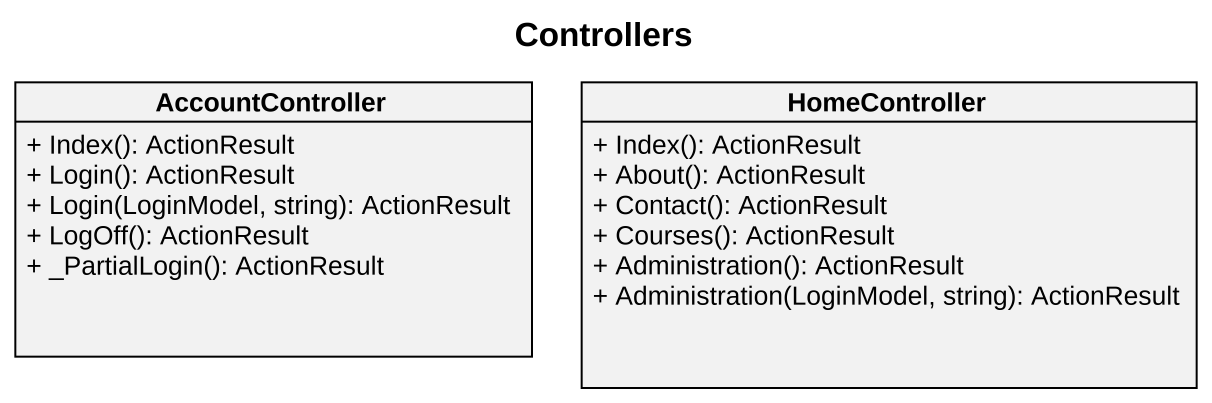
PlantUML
@startuml
title Controllers
hide circle
hide empty members
skinparam classAttributeIconSize 0
class AccountController {
  + Index(): ActionResult
  + Login(): ActionResult
  + Login(LoginModel, string): ActionResult
  + LogOff(): ActionResult
  + _PartialLogin(): ActionResult
}
class HomeController {
  + Index(): ActionResult
  + About(): ActionResult
  + Contact(): ActionResult
  + Courses(): ActionResult
  + Administration(): ActionResult
  + Administration(LoginModel, string): ActionResult
}
@enduml
